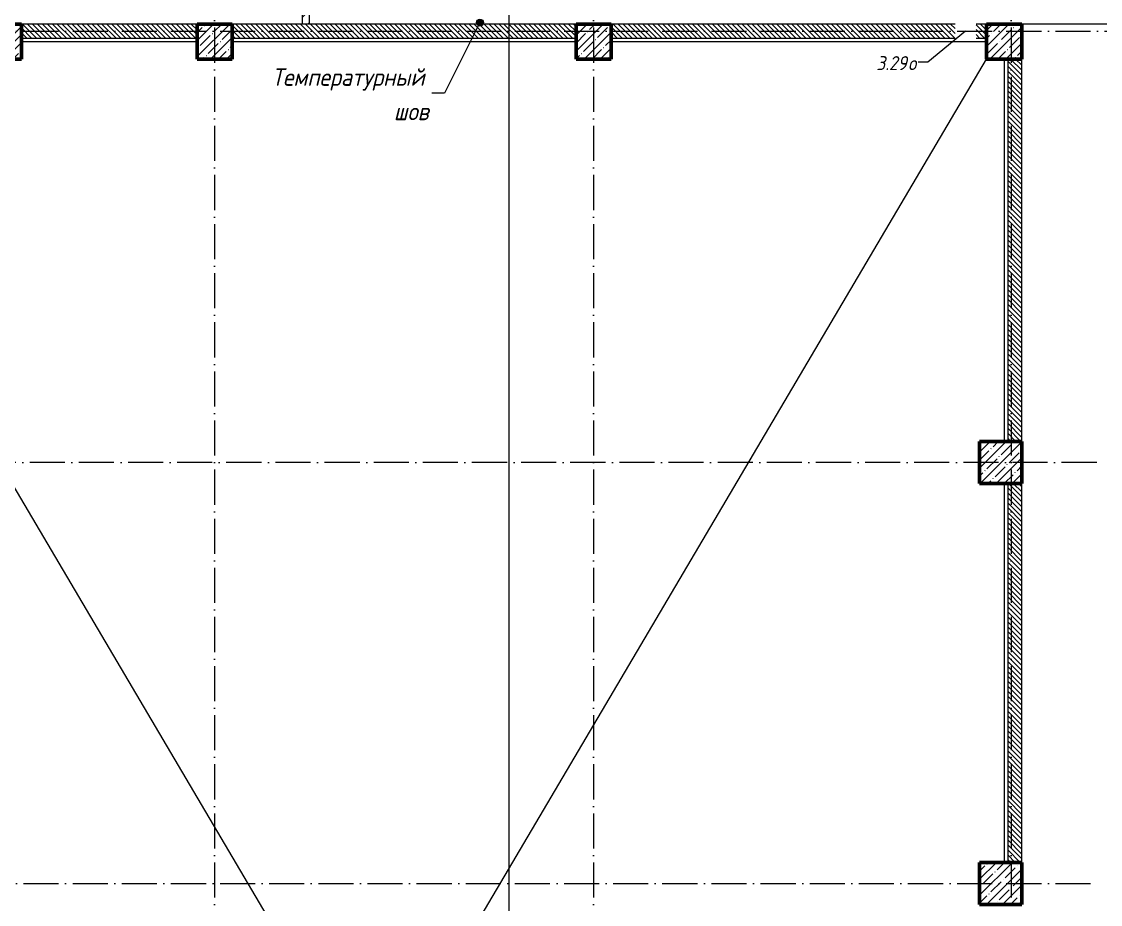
# Model space of a CAD drawing. Header units: millimetres. Extents: x -401725 to 250493, y 305116 to 802890.
# Drawn here: x 219685 to 235057, y 342567 to 355153 of the extents above; entities that cross this region are included whole.
import ezdxf

# ---------------------------------------------------------------- set-up
doc = ezdxf.new("R2010")
doc.units = ezdxf.units.MM
doc.linetypes.add('50_200_ШТРИХ_1Т_ш5_п1_п1_', pattern=[700, 500, -100, 0, -100])
for name, color, linetype, lineweight in [('A-DETL-____-OTLN-4', 7, 'Continuous', 18), ('A-FLOR-____-OTLN', 7, 'Continuous', 9), ('A-GLAZ-____-IDEN', 7, 'Continuous', 9), ('A-WALL-____-MCUT-3', 7, 'Continuous', 9), ('A-WALL-____-PATT-1', 7, 'Continuous', 9), ('A-WALL-FNSH-MCUT-1', 7, 'Continuous', 9), ('G-____-____-TEXT', 7, 'Continuous', 9), ('S-COLS-____-MCUT', 7, 'Continuous', 50), ('S-COLS-____-OTLN', 7, 'Continuous', 9), ('S-GRID-____-OTLN-1', 7, '50_200_ШТРИХ_1Т_ш5_п1_п1_', 9)]:
    doc.layers.add(name, color=color, linetype=linetype, lineweight=lineweight)
doc.layers.add('G-____-____-SYMB-1', color=9, linetype='Continuous', lineweight=9, true_color=0x808080)
doc.styles.add('ISOCPEUR_I', font='isocpeui.ttf', dxfattribs={"width": 0.9, "height": 2.5})
doc.styles.add('ISOCPEUR_I_9', font='isocpeui.ttf', dxfattribs={"width": 0.9, "height": 250})
pattern_1 = [(135, (144685.44, 312186.367), (-35.35534, -35.35534), [])]

# ---------------------------------------------------------------- blocks, each defined once
blk = doc.blocks.new('BSC_Колонна _Прямоугольная - 500х500-25642906-АР1_План отверстий 3 этажа в осях 1-64_А-ГГ')
at = {"layer": 'S-COLS-____-OTLN'}
h = blk.add_hatch(dxfattribs=at)
h.set_pattern_fill('FP_48', color=256, style=0, pattern_type=2)
h.set_pattern_definition([(45, (-89000, -42681.04), (-114.04925, 114.04925), []), (45, (-88885.95, -42681.04), (-114.04925, 114.04925), [201.613, -40.323, 3.353, -36.97])])
h.paths.add_polyline_path([(-250, -250), (250, -250), (250, 250), (-250, 250)], flags=0)
at = {"layer": 'S-COLS-____-MCUT'}
for p, q in [((250, 250), (-250, 250)), ((-250, 250), (-250, -250)), ((250, -250), (250, 250)), ((-250, -250), (250, -250))]:
    blk.add_line(p, q, dxfattribs=at)
blk = doc.blocks.new('BSC_Колонна _Прямоугольная - 600х600-26981669-АР1_План отверстий 3 этажа в осях 1-64_А-ГГ')
at = {"layer": 'S-COLS-____-OTLN'}
h = blk.add_hatch(dxfattribs=at)
h.set_pattern_fill('FP_54', color=256, style=0, pattern_type=2)
h.set_pattern_definition([(45, (-88950, -36681.04), (-114.04925, 114.04925), []), (45, (-88835.95, -36681.04), (-114.04925, 114.04925), [201.613, -40.323, 3.353, -36.97])])
h.paths.add_polyline_path([(-300, -300), (300, -300), (300, 300), (-300, 300)], flags=0)
at = {"layer": 'S-COLS-____-MCUT'}
for p, q in [((300, 300), (-300, 300)), ((-300, 300), (-300, -300)), ((300, -300), (300, 300)), ((-300, -300), (300, -300))]:
    blk.add_line(p, q, dxfattribs=at)
blk = doc.blocks.new('BSC_Колонна _Прямоугольная - 600х600-V18-АР1_План отверстий 3 этажа в осях 1-64_А-ГГ')
at = {"layer": 'S-COLS-____-OTLN'}
h = blk.add_hatch(dxfattribs=at)
h.set_pattern_fill('FP_55', color=256, style=0, pattern_type=2)
h.set_pattern_definition([(45, (-88950, -30681.04), (-114.04925, 114.04925), []), (45, (-88835.95, -30681.04), (-114.04925, 114.04925), [201.613, -40.323, 3.353, -36.97])])
h.paths.add_polyline_path([(-300, -300), (300, -300), (300, 300), (-300, 300)], flags=0)
at = {"layer": 'S-COLS-____-MCUT'}
for p, q in [((300, 300), (-300, 300)), ((-300, 300), (-300, -300)), ((300, -300), (300, 300)), ((-300, -300), (300, -300))]:
    blk.add_line(p, q, dxfattribs=at)
blk = doc.blocks.new('BSC_Колонна _Прямоугольная - 500х500-V21-АР1_План отверстий 3 этажа в осях 1-64_А-ГГ')
at = {"layer": 'S-COLS-____-OTLN'}
h = blk.add_hatch(dxfattribs=at)
h.set_pattern_fill('FP_58', color=256, style=0, pattern_type=2)
h.set_pattern_definition([(45, (-77750, -42681.04), (-114.04925, 114.04925), []), (45, (-77635.95, -42681.04), (-114.04925, 114.04925), [201.613, -40.323, 3.353, -36.97])])
h.paths.add_polyline_path([(-250, -250), (250, -250), (250, 250), (-250, 250)], flags=0)
at = {"layer": 'S-COLS-____-MCUT'}
for p, q in [((250, 250), (-250, 250)), ((-250, 250), (-250, -250)), ((250, -250), (250, 250)), ((-250, -250), (250, -250))]:
    blk.add_line(p, q, dxfattribs=at)
blk = doc.blocks.new('BSC_Колонна _Прямоугольная - 500х500-V22-АР1_План отверстий 3 этажа в осях 1-64_А-ГГ')
at = {"layer": 'S-COLS-____-OTLN'}
h = blk.add_hatch(dxfattribs=at)
h.set_pattern_fill('FP_59', color=256, style=0, pattern_type=2)
h.set_pattern_definition([(45, (-83150, -42681.04), (-114.04925, 114.04925), []), (45, (-83035.95, -42681.04), (-114.04925, 114.04925), [201.613, -40.323, 3.353, -36.97])])
h.paths.add_polyline_path([(-250, -250), (250, -250), (250, 250), (-250, 250)], flags=0)
at = {"layer": 'S-COLS-____-MCUT'}
for p, q in [((250, 250), (-250, 250)), ((-250, 250), (-250, -250)), ((250, -250), (250, 250)), ((-250, -250), (250, -250))]:
    blk.add_line(p, q, dxfattribs=at)
blk = doc.blocks.new('BSC_Колонна _Прямоугольная - 500х500-V143-АР1_План отверстий 3 этажа в осях 1-64_А-ГГ')
at = {"layer": 'S-COLS-____-OTLN'}
h = blk.add_hatch(dxfattribs=at)
h.set_pattern_fill('FP_166', color=256, style=0, pattern_type=2)
h.set_pattern_definition([(45, (-74750, -42681.04), (-114.04925, 114.04925), []), (45, (-74635.95, -42681.04), (-114.04925, 114.04925), [201.613, -40.323, 3.353, -36.97])])
h.paths.add_polyline_path([(-250, -250), (250, -250), (250, 250), (-250, 250)], flags=0)
at = {"layer": 'S-COLS-____-MCUT'}
for p, q in [((250, 250), (-250, 250)), ((-250, 250), (-250, -250)), ((250, -250), (250, 250)), ((-250, -250), (250, -250))]:
    blk.add_line(p, q, dxfattribs=at)

msp = doc.modelspace()

# ---------------------------------------------------------------- hatches: boundary and pattern name
at = {"layer": 'A-WALL-____-PATT-1'}
h = msp.add_hatch(dxfattribs=at)
h.set_pattern_fill('FP_4', color=256, style=0, pattern_type=2)
h.set_pattern_definition([(45, (144685.44, 312186.37), (-84.85281, 84.85281), [])])
h.paths.add_polyline_path([(223785.4376, 355117.4093), (223785.4376, 355717.4093), (223685.4376, 355717.4093), (223685.4376, 355117.4093)], flags=0)
h = msp.add_hatch(dxfattribs=at)
h.set_pattern_fill('FP_6', color=256, style=0, pattern_type=2)
h.set_pattern_definition(pattern_1)
h.paths.add_polyline_path([(222185.4376, 354917.4093), (222185.4376, 355117.4093), (219685.4376, 355117.4093), (219685.4376, 354917.4093), (220672.7251, 354917.4093)], flags=0)
h = msp.add_hatch(dxfattribs=at)
h.set_pattern_fill('FP_6', color=256, style=0, pattern_type=2)
h.set_pattern_definition(pattern_1)
h.paths.add_polyline_path([(227585.4376, 354917.4093), (227585.4376, 355117.4093), (222685.4376, 355117.4093), (222685.4376, 354917.4093), (225975.1179, 354917.4093)], flags=0)
h = msp.add_hatch(dxfattribs=at)
h.set_pattern_fill('FP_6', color=256, style=0, pattern_type=2)
h.set_pattern_definition(pattern_1)
h.paths.add_polyline_path([(233285.4376, 354917.4093), (233435.4376, 354917.4093), (233435.4376, 355117.4093), (233285.4376, 355117.4093)], flags=0)
h.paths.add_polyline_path([(232985.4376, 354917.4093), (232985.4376, 355117.4093), (228085.4376, 355117.4093), (228085.4376, 354917.4093), (229510.0465, 354917.4093)], flags=0)
h = msp.add_hatch(dxfattribs=at)
h.set_pattern_fill('FP_6', color=256, style=0, pattern_type=2)
h.set_pattern_definition(pattern_1)
h.paths.add_polyline_path([(233935.4376, 349167.4093), (233935.4376, 354617.4093), (233735.4376, 354617.4093), (233735.4376, 349167.4093)], flags=0)
h = msp.add_hatch(dxfattribs=at)
h.set_pattern_fill('FP_6', color=256, style=0, pattern_type=2)
h.set_pattern_definition(pattern_1)
h.paths.add_polyline_path([(233935.4376, 343167.4093), (233935.4376, 348567.4093), (233735.4376, 348567.4093), (233735.4376, 343167.4093)], flags=0)
at = {"layer": 'G-____-____-TEXT'}
h = msp.add_hatch(color=256, dxfattribs=at)
edge = h.paths.add_edge_path(flags=0)
edge.add_arc((226216.5344, 355137.8273), 50, 0, 360)

# ---------------------------------------------------------------- linework, layer by layer
at = {"layer": 'A-DETL-____-OTLN-4'}
for p, q in [((216035.4376, 325117.4093), (233435.4376, 354617.4093)), ((216035.4376, 354517.4093), (233435.4376, 325017.4093))]:
    msp.add_line(p, q, dxfattribs=at)
at = {"layer": 'A-FLOR-____-OTLN'}
for p, q in [((237385.4376, 355117.4093), (233935.4376, 355117.4093)), ((219685.4376, 354867.4093), (222185.4376, 354867.4093)), ((222685.4376, 354867.4093), (227585.4376, 354867.4093)), ((228085.4376, 354867.4093), (233435.4376, 354867.4093)), ((233685.4376, 354617.4093), (233685.4376, 349167.4093)), ((233685.4376, 348567.4093), (233685.4376, 343167.4093))]:
    msp.add_line(p, q, dxfattribs=at)
at = {"layer": 'A-GLAZ-____-IDEN'}
for p, q in [((233135.4376, 355017.4093), (232596.3855, 354572.561)), ((232596.3855, 354572.561), (232459.3332, 354572.561))]:
    msp.add_line(p, q, dxfattribs=at)
at = {"layer": 'A-WALL-____-MCUT-3'}
for p, q in [((222185.4376, 355117.4093), (219685.4376, 355117.4093)), ((227585.4376, 355117.4093), (222685.4376, 355117.4093)), ((232985.4376, 355117.4093), (228085.4376, 355117.4093)), ((233435.4376, 355117.4093), (233285.4376, 355117.4093)), ((219685.4376, 354917.4093), (222185.4376, 354917.4093)), ((222685.4376, 354917.4093), (227585.4376, 354917.4093)), ((228085.4376, 354917.4093), (232985.4376, 354917.4093)), ((233285.4376, 354917.4093), (233435.4376, 354917.4093)), ((233735.4376, 354617.4093), (233735.4376, 349167.4093)), ((233935.4376, 349167.4093), (233935.4376, 354617.4093)), ((233735.4376, 348567.4093), (233735.4376, 343167.4093)), ((233935.4376, 343167.4093), (233935.4376, 348567.4093))]:
    msp.add_line(p, q, dxfattribs=at)
at = {"layer": 'A-WALL-FNSH-MCUT-1'}
for p, q in [((223685.4376, 355717.4093), (223685.4376, 355117.4093)), ((223785.4376, 355117.4093), (223785.4376, 355817.4093))]:
    msp.add_line(p, q, dxfattribs=at)
at = {"layer": 'G-____-____-SYMB-1'}
msp.add_line((226628.4354, 357592.6935), (226628.4354, 307397.9095), dxfattribs=at)
at = {"layer": 'G-____-____-TEXT'}
for p, q in [((226216.5344, 355137.8273), (225709.4779, 354130.4439)), ((225709.4779, 354130.4439), (225529.7899, 354130.4439))]:
    msp.add_line(p, q, dxfattribs=at)
msp.add_circle((226216.5344, 355137.8273), 50, dxfattribs=at)
at = {"layer": 'S-GRID-____-OTLN-1'}
for p, q in [((222435.4376, 362067.327), (222435.4376, 320756.267)), ((227835.4376, 362067.327), (227835.4376, 324009.1017)), ((233785.4376, 362067.327), (233785.4376, 307703.761)), ((212012.2081, 355017.4093), (248759.8442, 355017.4093)), ((235004.2249, 348867.4093), (212012.2081, 348867.4093)), ((212012.2081, 342867.4093), (235004.2249, 342867.4093))]:
    msp.add_line(p, q, dxfattribs=at)

# ---------------------------------------------------------------- block references
at = {"layer": 'S-COLS-____-OTLN'}
for name, p in [('BSC_Колонна _Прямоугольная - 500х500-V143-АР1_План отверстий 3 этажа в осях 1-64_А-ГГ', (219435.4376, 354867.4093)), ('BSC_Колонна _Прямоугольная - 500х500-V21-АР1_План отверстий 3 этажа в осях 1-64_А-ГГ', (222435.4376, 354867.4093)), ('BSC_Колонна _Прямоугольная - 500х500-V22-АР1_План отверстий 3 этажа в осях 1-64_А-ГГ', (227835.4376, 354867.4093)), ('BSC_Колонна _Прямоугольная - 500х500-25642906-АР1_План отверстий 3 этажа в осях 1-64_А-ГГ', (233685.4376, 354867.4093)), ('BSC_Колонна _Прямоугольная - 600х600-26981669-АР1_План отверстий 3 этажа в осях 1-64_А-ГГ', (233635.4376, 348867.4093)), ('BSC_Колонна _Прямоугольная - 600х600-V18-АР1_План отверстий 3 этажа в осях 1-64_А-ГГ', (233635.4376, 342867.4093))]:
    msp.add_blockref(name, p, dxfattribs=at)

# ---------------------------------------------------------------- texts
at = {"layer": 'A-GLAZ-____-IDEN', "char_height": 200, "attachment_point": 1, "style": 'ISOCPEUR_I_9'}
for s, insert, width in [('3.29', (231863.8787, 354660.1756), 548.35425), ('\\fISOCPEUR|b0|i1|c204|p34|;\\W.9;о', (232316.3162, 354660.1756), 158.734125)]:
    msp.add_mtext(s, dxfattribs=dict(at, insert=insert, width=width))
at = {"layer": 'G-____-____-TEXT', "char_height": 250, "attachment_point": 1, "style": 'ISOCPEUR_I'}
for s, insert, width in [('Температурный', (223251.0296, 354486.298), 2763.416813), ('шов', (224989.3421, 353996.8189), 656.582063)]:
    msp.add_mtext(s, dxfattribs=dict(at, insert=insert, width=width))

doc.saveas('drawing.dxf')
